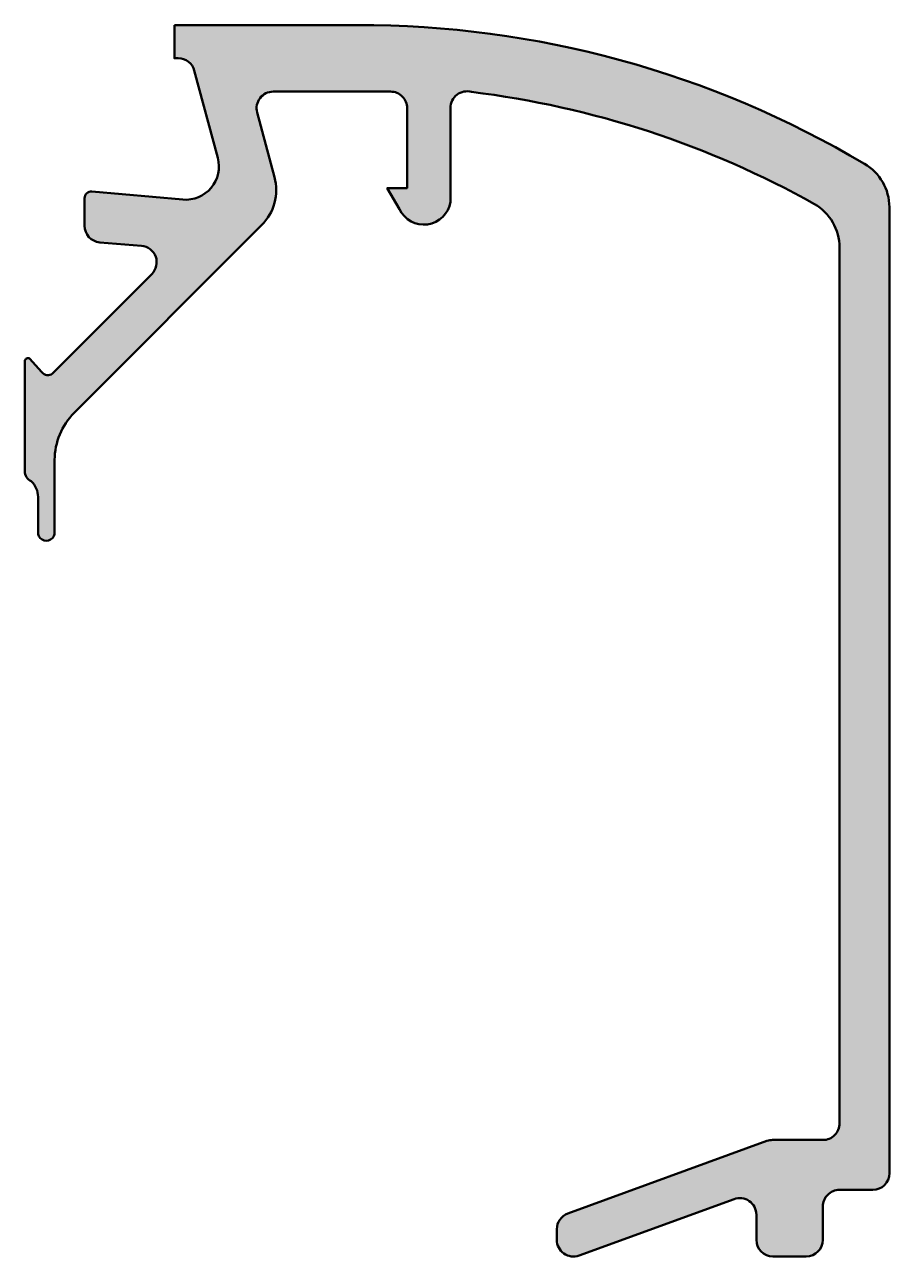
# Model space of a CAD drawing. Extents: x -4 to 22, y -37 to 0.
import ezdxf

# ---------------------------------------------------------------- set-up
doc = ezdxf.new("R2010")
doc.units = 0
doc.layers.add('0S-Alu contour', color=7, linetype='Continuous', lineweight=50)
doc.layers.add('0S-Alu hatch', color=252, linetype='Continuous', lineweight=25)

# ---------------------------------------------------------------- blocks, each defined once
blk = doc.blocks.new('188670__615B005F_BF61_49FF_A609_B27A366496F3_')
at = {"layer": '0S-Alu hatch'}
h = blk.add_hatch(color=256, dxfattribs=at)
edge = h.paths.add_edge_path()
edge.add_line((0.5000152587890625, 0), (0.5000152587890625, -1))
edge.add_line((0.5000152587890625, -1), (0.6163482666015625, -1))
edge.add_ellipse((0.6163470368477341, -1.49998727137153), major_axis=(-0.499987271373043, 0), ratio=1, start_angle=194.9971022510447, end_angle=269.9998590770041, ccw=False)
edge.add_line((1.09930419921875, -1.37060546875), (1.806310892105102, -3.9893057346344))
edge.add_ellipse((0.8403832473466628, -4.248128392051542), major_axis=(-1.000002691446906, 0), ratio=1, start_angle=84.99991221831817, end_angle=195.000172951055, ccw=False)
edge.add_line((0.7532257437705996, -5.244325637817382), (-1.982380199914265, -5.00242297267678))
edge.add_arc((-1.999996948242188, -5.201645587302606), 0.1999999999999999, 84.9466242948758, 180)
edge.add_line((-2.199996948242187, -5.201645587302606), (-2.199996948242187, -6.030929565429688))
edge.add_arc((-1.700000365970288, -6.030928096721822), 0.4999965822740562, 180.0001683038858, 265.0002310809005)
edge.add_line((-1.743575930595399, -6.529022216796874), (-0.4884560108184813, -6.632524967193604))
edge.add_ellipse((-0.5320211618931973, -7.130615319408281), major_axis=(-0.4999919212922387, 0), ratio=1, start_angle=134.999953519803, end_angle=265.0013822349448, ccw=False)
edge.add_line((-0.1784737706184398, -7.484163284301756), (-3.166641235351562, -10.4666748046875))
edge.add_ellipse((-3.308065351550853, -10.32518575979803), major_axis=(-0.2000498199611401, 0), ratio=1, start_angle=30.012079306683916, end_angle=134.9868505945895, ccw=False)
edge.add_line((-3.481292486190798, -10.42524719238281), (-3.853515624999999, -10.01951599121093))
edge.add_arc((-3.901137396454089, -10.10876042026513), 0.1011553322056478, 61.91514727123879, 167.7779715891827)
edge.add_line((-4, -10.08734577915772), (-4, -13.40162658691406))
edge.add_arc((-3.683735783452352, -13.40896420913977), 0.3163493249059088, 178.6709233813859, 247.9962833936434)
edge.add_ellipse((-4.278287905110563, -14.18550220536222), major_axis=(-0.6783171472621827, 0), ratio=1, start_angle=180.4383143559977, end_angle=225.4303498403343, ccw=False)
edge.add_line((-3.599990606307983, -14.18031311035156), (-3.599990844726562, -15.23031616210937))
edge.add_arc((-3.349998474121093, -15.24584898042172), 0.2504744573916995, 176.4446021657053, 363.5553978342943)
edge.add_line((-3.100006103515625, -15.23031616210937), (-3.100006103515625, -13.06692199779306))
edge.add_ellipse((-1.100006103515618, -13.06692199779305), major_axis=(-2.000000000000006, 0), ratio=1, start_angle=315.0000000000002, end_angle=360, ccw=False)
edge.add_line((-2.514219665888719, -11.65270843541996), (3.120910644531249, -6.017578124999999))
edge.add_arc((2.060265092422589, -4.956903243554988), 1.500000063778755, 314.9992078296319, 374.9997963382539)
edge.add_line((3.5091552734375, -4.568679809570315), (2.989532470703124, -2.629425048828125))
edge.add_ellipse((3.472513363562773, -2.500016988129637), major_axis=(-0.5000169887526295, 0), ratio=1, start_angle=-89.99713986408148, end_angle=14.999304964613088, ccw=False)
edge.add_line((3.472488403320311, -2), (6.999977111816406, -2))
edge.add_ellipse((6.99999381759635, -2.499983294220056), major_axis=(-0.499983294499149, 0), ratio=1, start_angle=179.9980855946406, end_angle=270.00191440533115, ccw=False)
edge.add_line((7.499977111816406, -2.5), (7.499977111816406, -4.899993896484375))
edge.add_line((7.499977111816406, -4.899993896484375), (6.899978637695312, -4.899993896484375))
edge.add_line((6.899978637695312, -4.899993896484375), (7.268600463867187, -5.531219482421875))
edge.add_arc((8.000895994024322, -5.188248111818888), 0.8086322430755593, 205.0960909908518, 351.1829758938578)
edge.add_line((8.799972534179691, -5.312194824218751), (8.799964904785153, -2.491424560546874))
edge.add_ellipse((9.29996477761716, -2.491410217753758), major_axis=(-0.4999998730377223, 0), ratio=1, start_angle=-105.8825742783547, end_angle=0.0016435634988738457, ccw=False)
edge.add_ellipse((6.028869037975166, -29.90243741822109), major_axis=(-28.09936409168992, 0), ratio=1, start_angle=240.7707240365007, end_angle=263.03394080421526, ccw=False)
edge.add_ellipse((19.000002571834, -6.679895679670543), major_axis=(-1.499944022835354, 0), ratio=1, start_angle=179.9986263413489, end_angle=240.00123453053982, ccw=False)
edge.add_line((20.49994659423828, -6.679931640624999), (20.49994659423828, -32.99993896484375))
edge.add_ellipse((19.99996488430793, -32.99995725469254), major_axis=(-0.4999817102648765, 0), ratio=1, start_angle=89.99877833192932, end_angle=180.0020959390083, ccw=False)
edge.add_line((19.99995422363281, -33.49993896484375), (18.490966796875, -33.49993896484375))
edge.add_arc((18.492452271015, -34.0131233390257), 0.5131865241195877, 90.16584908927368, 109.6477129403877)
edge.add_line((18.31990051269533, -33.52981567382812), (12.3289566040039, -35.71121215820312))
edge.add_arc((12.50059960835655, -36.1815066692673), 0.5006378412388564, 110.0505241198198, 179.966434217631)
edge.add_line((11.99996185302734, -36.18121337890625), (11.99996948242187, -36.50021362304688))
edge.add_arc((12.50023945132174, -36.50005070275926), 0.5002699954285603, 180.0186592142729, 289.9580487419223)
edge.add_line((12.6709976196289, -36.97027587890626), (17.3289566040039, -35.27392578125))
edge.add_ellipse((17.49957518336483, -35.74432590739619), major_axis=(-0.5003868286650758, 0), ratio=1, start_angle=180.0456758640072, end_angle=289.9361876436592, ccw=False)
edge.add_line((17.99996185302734, -35.74392700195313), (17.99996185302734, -36.49993896484375))
edge.add_arc((18.49997391136395, -36.49992690674935), 0.5000120584820025, 180.0013817225905, 269.9977440066013)
edge.add_line((18.4999542236328, -36.99993896484375), (19.49996185302734, -36.99993896484375))
edge.add_arc((19.49989405576519, -36.49987879795243), 0.5000601714872391, 270.00776805916, 359.9931062117868)
edge.add_line((19.99995422363281, -36.49993896484375), (19.99994659423828, -35.49993896484375))
edge.add_ellipse((20.49992861042429, -35.49992098024812), major_axis=(-0.4999820165094709, 0), ratio=1, start_angle=-90.00380945872661, end_angle=0.002060957060621149, ccw=False)
edge.add_line((20.49996185302734, -34.99993896484376), (21.49996185302734, -34.99993896484375))
edge.add_arc((21.4999329754672, -34.49993297626525), 0.5000059894124042, 270.0033090849998, 359.9993137677805)
edge.add_line((21.99993896484375, -34.49993896484374), (21.99993896484375, -5.470672607421875))
edge.add_arc((20.49999077308501, -5.470634649099832), 1.499948192239035, 359.998550048757, 420.0008060659233)
edge.add_arc((6.063874564799171, -29.72640776590897), 29.72647652221895, 59.27885960531522, 90.12323165376368)
edge.add_line((5.999938964843759, 0), (0.5000152587890625, 0))
at = {"layer": '0S-Alu contour', "color": 7}
for points in [[(0.5000152587890625, 0), (0.5000152587890625, -1), (0.6163482666015625, -1)], [(5.999938964843759, 0), (0.5000152587890625, 0)], [(1.09930419921875, -1.37060546875), (1.806310892105102, -3.9893057346344)], [(3.472488403320311, -2), (6.999977111816406, -2)], [(7.499977111816406, -2.5), (7.499977111816406, -4.899993896484375), (6.899978637695312, -4.899993896484375), (7.268600463867187, -5.531219482421875)], [(8.799972534179691, -5.312194824218751), (8.799964904785153, -2.491424560546874)], [(3.5091552734375, -4.568679809570315), (2.989532470703124, -2.629425048828125)], [(0.7532257437705996, -5.244325637817382), (-1.982380199914265, -5.00242297267678)], [(-2.199996948242187, -5.201645587302606), (-2.199996948242187, -6.030929565429688)], [(21.99993896484375, -34.49993896484374), (21.99993896484375, -5.470672607421875)], [(-2.514219665888719, -11.65270843541996), (3.120910644531249, -6.017578124999999)], [(-1.743575930595399, -6.529022216796874), (-0.4884560108184813, -6.632524967193604)], [(20.49994659423828, -6.679931640624999), (20.49994659423828, -32.99993896484375)], [(-0.1784737706184398, -7.484163284301756), (-3.166641235351562, -10.4666748046875)], [(-4, -10.08734577915772), (-4, -13.40162658691406)], [(-3.481292486190798, -10.42524719238281), (-3.853515624999999, -10.01951599121093)], [(-3.100006103515625, -15.23031616210937), (-3.100006103515625, -13.06692199779306)], [(-3.599990606307983, -14.18031311035156), (-3.599990844726562, -15.23031616210937)], [(18.31990051269533, -33.52981567382812), (12.3289566040039, -35.71121215820312)], [(19.99995422363281, -33.49993896484375), (18.490966796875, -33.49993896484375)], [(20.49996185302734, -34.99993896484376), (21.49996185302734, -34.99993896484375)], [(12.6709976196289, -36.97027587890626), (17.3289566040039, -35.27392578125)], [(19.99995422363281, -36.49993896484375), (19.99994659423828, -35.49993896484375)], [(17.99996185302734, -35.74392700195313), (17.99996185302734, -36.49993896484375)], [(11.99996185302734, -36.18121337890625), (11.99996948242187, -36.50021362304688)], [(18.4999542236328, -36.99993896484375), (19.49996185302734, -36.99993896484375)]]:
    blk.add_lwpolyline(points, dxfattribs=at)
for centre, radius, start, end in [((6.063874564799171, -29.72640776590897), 29.72647652221895, 59.27885960531522, 90.12323165376368), ((20.49999077308501, -5.470634649099832), 1.499948192239035, 359.998550048757, 60.00080606592335), ((2.060265092422589, -4.956903243554988), 1.500000063778755, 314.9992078296319, 14.99979633825389), ((-1.999996948242188, -5.201645587302606), 0.1999999999999999, 84.9466242948758, 180), ((8.000895994024322, -5.188248111818888), 0.8086322430755593, 205.0960909908518, 351.1829758938578), ((-1.700000365970288, -6.030928096721822), 0.4999965822740562, 180.0001683038858, 265.0002310809005), ((-3.901137396454089, -10.10876042026513), 0.1011553322056478, 61.91514727123879, 167.7779715891827), ((-3.683735783452352, -13.40896420913977), 0.3163493249059088, 178.6709233813859, 247.9962833936434), ((-3.349998474121093, -15.24584898042172), 0.2504744573916995, 176.4446021657053, 3.555397834294303), ((18.492452271015, -34.0131233390257), 0.5131865241195877, 90.16584908927368, 109.6477129403877), ((21.4999329754672, -34.49993297626525), 0.5000059894124042, 270.0033090849998, 359.9993137677805), ((12.50059960835655, -36.1815066692673), 0.5006378412388564, 110.0505241198198, 179.966434217631), ((12.50023945132174, -36.50005070275926), 0.5002699954285603, 180.0186592142729, 289.9580487419223), ((18.49997391136395, -36.49992690674935), 0.5000120584820025, 180.0013817225905, 269.9977440066013), ((19.49989405576519, -36.49987879795243), 0.5000601714872391, 270.00776805916, 359.9931062117868)]:
    blk.add_arc(centre, radius, start, end, dxfattribs=at)
at = {"layer": '0S-Alu contour', "color": 7, "extrusion": (0, 0, -1)}
for centre, radius, start, end in [((-0.6163470368477341, -1.49998727137153), 0.499987271373043, 90.00014092299593, 165.0028977489553), ((-3.472513363562773, -2.500016988129637), 0.5000169887526295, 345.0006950353869, 89.99713986408163), ((-6.99999381759635, -2.499983294220056), 0.499983294499149, 89.99808559466888, 180.0019144053594), ((-9.29996477761716, -2.491410217753758), 0.4999998730377224, 359.9983564365011, 105.8825742783547), ((-6.028869037975166, -29.90243741822109), 28.09936409168992, 96.96605919578472, 119.2292759634993), ((-0.8403832473466628, -4.248128392051542), 1.000002691446906, 164.999827048945, 275.0000877816818), ((-19.000002571834, -6.679895679670543), 1.499944022835354, 119.9987654694602, 180.0013736586511), ((0.5320211618931973, -7.130615319408281), 0.4999919212922387, 94.99861776505523, 225.0000464801971), ((3.308065351550853, -10.32518575979803), 0.2000498199611401, 225.0131494054105, 329.9879206933162), ((1.100006103515618, -13.06692199779305), 2.000000000000006, 0, 44.99999999999977), ((4.278287905110563, -14.18550220536222), 0.6783171472621827, 134.5696501596657, 179.5616856440023), ((-19.99996488430793, -32.99995725469254), 0.4999817102648765, 179.9979040609917, 270.0012216680707), ((-20.49992861042429, -35.49992098024812), 0.499982016509471, 359.9979390429394, 90.00380945872661), ((-17.49957518336483, -35.74432590739619), 0.5003868286650758, 70.06381235634082, 179.9543241359928)]:
    blk.add_arc(centre, radius, start, end, dxfattribs=at)
blk = doc.blocks.new('188670__1898B6FF_306B_4A27_9EFC_97808E1EB462_')
at = {"layer": '0S-Alu contour', "color": 7}
blk.add_blockref('188670__615B005F_BF61_49FF_A609_B27A366496F3_', (0, 0), dxfattribs=at)

msp = doc.modelspace()

# ---------------------------------------------------------------- block references
at = {"layer": '0S-Alu contour', "color": 7}
msp.add_blockref('188670__1898B6FF_306B_4A27_9EFC_97808E1EB462_', (0, 0), dxfattribs=at)

doc.saveas('drawing.dxf')
